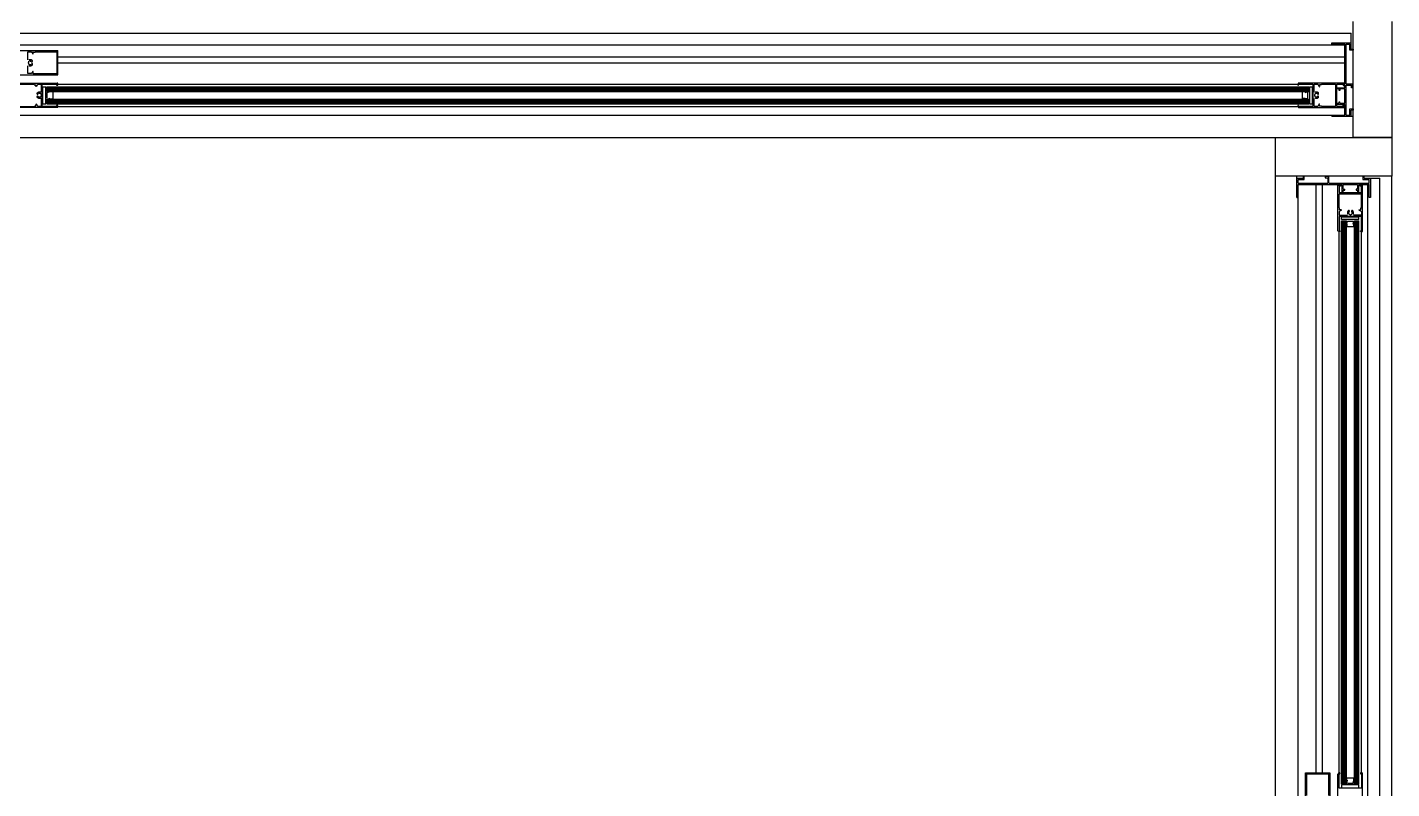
# Model space of a CAD drawing. Header units: millimetres. Extents: x 7649 to 34105, y 3983 to 25377.
# Drawn here: x 10171 to 11930, y 10335 to 11317 of the extents above; entities that cross this region are included whole.
import ezdxf

# ---------------------------------------------------------------- set-up
doc = ezdxf.new("R2010")
doc.units = ezdxf.units.MM

msp = doc.modelspace()

# ---------------------------------------------------------------- linework, layer by layer
at = {"layer": 'GEOMETRY', "color": 7}
for p, q in [((8483.95278, 11310.05556), (11878.02778, 11310.05556)), ((8492.41944, 11294.70972), (11870.09028, 11294.70972)), ((11853.15694, 11295.76806), (11853.15694, 11297.35556)), ((11853.15694, 11297.35556), (11878.02778, 11297.35556)), ((11870.09028, 11295.76806), (11853.15694, 11295.76806)), ((11870.09028, 11239.14722), (11870.09028, 11295.76806)), ((11871.67778, 11295.76806), (11876.44028, 11295.76806)), ((11871.67778, 11244.43889), (11871.67778, 11295.76806)), ((11876.44028, 11287.83056), (11876.44028, 11295.76806)), ((11878.02778, 11297.35556), (11878.02778, 11310.05556)), ((11878.02778, 11289.41806), (11878.02778, 11297.35556)), ((10151.35694, 11287.30139), (10210.62361, 11287.30139)), ((10171.99444, 11275.65972), (10171.99444, 11285.71389)), ((10171.99444, 11285.71389), (10176.75694, 11285.71389)), ((10176.75694, 11285.71389), (10178.34444, 11283.06806)), ((10178.34444, 11283.06806), (10178.87361, 11283.06806)), ((10178.87361, 11283.06806), (10178.87361, 11285.18472)), ((10178.87361, 11285.18472), (10181.51944, 11285.18472)), ((10181.51944, 11285.71389), (10209.56528, 11285.71389)), ((10181.51944, 11285.18472), (10181.51944, 11285.71389)), ((10209.56528, 11257.66806), (10209.56528, 11285.71389)), ((10210.62361, 11256.08056), (10210.62361, 11287.30139)), ((10210.62361, 11279.36389), (11870.09028, 11279.36389)), ((11880.67361, 11287.83056), (11876.44028, 11287.83056)), ((11878.02778, 11289.41806), (11880.67361, 11289.41806)), ((11880.67361, 11289.41806), (11880.67361, 11287.83056)), ((11880.67361, 11212.15972), (11880.67361, 11287.83056)), ((10171.99444, 11257.66806), (10171.99444, 11267.72222)), ((10172.52361, 11273.01389), (10173.05278, 11273.01389)), ((10172.52361, 11270.36806), (10173.05278, 11270.36806)), ((10172.5369, 11271.94008), (10172.52387, 11271.69097)), ((10172.52387, 11271.69097), (10172.5369, 11271.44186)), ((10172.57598, 11272.18703), (10172.5369, 11271.94008)), ((10172.5369, 11271.44186), (10172.57598, 11271.19492)), ((10172.64111, 11272.42965), (10172.57598, 11272.18703)), ((10172.57598, 11271.19492), (10172.64111, 11270.95229)), ((10172.7323, 11272.6658), (10172.64111, 11272.42965)), ((10172.64111, 11270.95229), (10172.7323, 11270.71614)), ((10172.84954, 11272.8933), (10172.7323, 11272.6658)), ((10172.7323, 11270.71614), (10172.84954, 11270.48864)), ((10172.99283, 11273.11001), (10172.84954, 11272.8933)), ((10172.84954, 11270.48864), (10172.99283, 11270.27194)), ((10173.05278, 11273.01389), (10173.05278, 11273.54306)), ((10173.43471, 11275.37791), (10173.30806, 11275.32486)), ((10173.30806, 11268.05708), (10173.72564, 11267.90084)), ((10173.56292, 11275.42646), (10173.43471, 11275.37791)), ((10173.70253, 11273.74629), (10173.48583, 11273.603)), ((10173.48583, 11269.77894), (10173.70253, 11269.63565)), ((10173.69258, 11275.47049), (10173.56292, 11275.42646)), ((10173.82356, 11275.50998), (10173.69258, 11275.47049)), ((10173.93003, 11273.86353), (10173.70253, 11273.74629)), ((10173.70253, 11269.63565), (10173.93003, 11269.51841)), ((10173.72564, 11267.90084), (10174.15112, 11267.79375)), ((10173.95575, 11275.5449), (10173.82356, 11275.50998)), ((10174.16618, 11273.95472), (10173.93003, 11273.86353)), ((10173.93003, 11269.51841), (10174.16618, 11269.42722)), ((10174.08902, 11275.57523), (10173.95575, 11275.5449)), ((10174.22326, 11275.60096), (10174.08902, 11275.57523)), ((10174.15112, 11267.79375), (10174.58072, 11267.73485)), ((10174.40881, 11274.01986), (10174.16618, 11273.95472)), ((10174.16618, 11269.42722), (10174.40881, 11269.36209)), ((10174.35835, 11275.62206), (10174.22326, 11275.60096)), ((10174.49418, 11275.6385), (10174.35835, 11275.62206)), ((10174.65575, 11274.05894), (10174.40881, 11274.01986)), ((10174.40881, 11269.36209), (10174.65575, 11269.32301)), ((10174.63062, 11275.65028), (10174.49418, 11275.6385)), ((10174.58072, 11267.73485), (10175.01066, 11267.72322)), ((10174.76755, 11275.65736), (10174.63062, 11275.65028)), ((10174.90486, 11274.07196), (10174.65575, 11274.05894)), ((10174.65575, 11269.32301), (10174.90486, 11269.30998)), ((10174.90486, 11275.65972), (10174.76755, 11275.65736)), ((10175.20537, 11275.64834), (10174.90486, 11275.65972)), ((10175.15397, 11274.05894), (10174.90486, 11274.07196)), ((10174.90486, 11269.30998), (10175.15397, 11269.32301)), ((10175.01066, 11267.72322), (10175.43718, 11267.75791)), ((10175.40092, 11274.01986), (10175.15397, 11274.05894)), ((10175.15397, 11269.32301), (10175.40092, 11269.36209)), ((10175.50203, 11275.61454), (10175.20537, 11275.64834)), ((10175.64354, 11273.95472), (10175.40092, 11274.01986)), ((10175.40092, 11269.36209), (10175.64354, 11269.42722)), ((10175.43718, 11267.75791), (10175.85648, 11267.83798)), ((10175.79373, 11275.55887), (10175.50203, 11275.61454)), ((10175.87969, 11273.86353), (10175.64354, 11273.95472)), ((10175.64354, 11269.42722), (10175.87969, 11269.51841)), ((10175.69861, 11273.01389), (10175.69861, 11273.54306)), ((10176.07933, 11275.48188), (10175.79373, 11275.55887)), ((10175.85648, 11267.83798), (10176.26481, 11267.96249)), ((10176.10719, 11273.74629), (10175.87969, 11273.86353)), ((10175.87969, 11269.51841), (10176.10719, 11269.63565)), ((10176.35772, 11275.3841), (10176.07933, 11275.48188)), ((10176.3239, 11273.603), (10176.10719, 11273.74629)), ((10176.10719, 11269.63565), (10176.3239, 11269.77894)), ((10176.26481, 11267.96249), (10176.65838, 11268.13051)), ((10176.62775, 11275.26608), (10176.35772, 11275.3841)), ((10176.45412, 11273.25263), (10176.53145, 11273.18311)), ((10176.49246, 11270.69531), (10176.45412, 11270.65848)), ((10176.53297, 11270.72927), (10176.49246, 11270.69531)), ((10176.53145, 11273.18311), (10176.61536, 11273.12548)), ((10176.57548, 11270.76031), (10176.53297, 11270.72927)), ((10176.61983, 11270.78836), (10176.57548, 11270.76031)), ((10176.61536, 11273.12548), (10176.70461, 11273.07978)), ((10176.66586, 11270.81334), (10176.61983, 11270.78836)), ((10176.88832, 11275.12835), (10176.62775, 11275.26608)), ((10176.65838, 11268.13051), (10177.03341, 11268.34108)), ((10176.71341, 11270.83521), (10176.66586, 11270.81334)), ((10176.70461, 11273.07978), (10176.79798, 11273.04604)), ((10176.76231, 11270.85389), (10176.71341, 11270.83521)), ((10178.34444, 11260.31389), (10176.75694, 11257.66806)), ((10176.81241, 11270.86932), (10176.76231, 11270.85389)), ((10176.79798, 11273.04604), (10176.89425, 11273.02433)), ((10176.86354, 11270.88143), (10176.81241, 11270.86932)), ((10176.91555, 11270.89016), (10176.86354, 11270.88143)), ((10177.13828, 11274.97147), (10176.88832, 11275.12835)), ((10176.89425, 11273.02433), (10176.9922, 11273.01466)), ((10176.96826, 11270.89545), (10176.91555, 11270.89016)), ((10177.02153, 11270.89722), (10176.96826, 11270.89545)), ((10176.9922, 11273.01466), (10177.0906, 11273.01711)), ((10177.09712, 11270.89363), (10177.02153, 11270.89722)), ((10177.03341, 11268.34108), (10177.38614, 11268.59328)), ((10177.0906, 11273.01711), (10177.18823, 11273.03169)), ((10177.17118, 11270.88301), (10177.09712, 11270.89363)), ((10177.37651, 11274.79597), (10177.13828, 11274.97147)), ((10177.2433, 11270.86563), (10177.17118, 11270.88301)), ((10177.18823, 11273.03169), (10177.28387, 11273.05846)), ((10177.31306, 11270.84176), (10177.2433, 11270.86563)), ((10177.28387, 11273.05846), (10177.37628, 11273.09746)), ((10177.38005, 11270.81163), (10177.31306, 11270.84176)), ((10177.37628, 11273.09746), (10177.46426, 11273.14874)), ((10177.60189, 11274.60239), (10177.37651, 11274.79597)), ((10177.44385, 11270.77552), (10177.38005, 11270.81163)), ((10177.38614, 11268.59328), (10177.71279, 11268.88616)), ((10177.50406, 11270.73369), (10177.44385, 11270.77552)), ((10177.46426, 11273.14874), (10177.54656, 11273.21233)), ((10177.56026, 11270.68638), (10177.50406, 11270.73369)), ((10177.54656, 11273.21233), (10177.62014, 11273.28628)), ((10177.61204, 11270.63387), (10177.56026, 11270.68638)), ((10177.81329, 11274.39128), (10177.60189, 11274.60239)), ((10177.65899, 11270.5764), (10177.61204, 11270.63387)), ((10177.62014, 11273.28628), (10177.68216, 11273.3673)), ((10177.70221, 11274.2161), (10177.64268, 11274.30166)), ((10177.64268, 11269.60945), (10177.68679, 11269.67065)), ((10177.70069, 11270.51423), (10177.65899, 11270.5764)), ((10177.68216, 11273.3673), (10177.7325, 11273.45419)), ((10177.68679, 11269.67065), (10177.7245, 11269.73505)), ((10177.73673, 11270.44764), (10177.70069, 11270.51423)), ((10177.7491, 11274.12559), (10177.70221, 11274.2161)), ((10177.71279, 11268.88616), (10178.00958, 11269.21877)), ((10177.7245, 11269.73505), (10177.75577, 11269.80218)), ((10177.7325, 11273.45419), (10177.77107, 11273.54574)), ((10177.76628, 11270.37815), (10177.73673, 11270.44764)), ((10177.78347, 11274.03132), (10177.7491, 11274.12559)), ((10177.75577, 11269.80218), (10177.78052, 11269.87154)), ((10177.78883, 11270.30696), (10177.76628, 11270.37815)), ((10177.77107, 11273.54574), (10177.79775, 11273.64074)), ((10177.78052, 11269.87154), (10177.7987, 11269.94264)), ((10177.8054, 11273.93449), (10177.78347, 11274.03132)), ((10177.80444, 11270.23455), (10177.78883, 11270.30696)), ((10177.79775, 11273.64074), (10177.81244, 11273.738)), ((10177.7987, 11269.94264), (10177.81024, 11270.01498)), ((10177.81317, 11270.16143), (10177.80444, 11270.23455)), ((10177.81502, 11273.83632), (10177.8054, 11273.93449)), ((10177.81024, 11270.01498), (10177.81508, 11270.08807)), ((10177.81244, 11273.738), (10177.81502, 11273.83632)), ((10177.81508, 11270.08807), (10177.81317, 11270.16143)), ((10178.00958, 11274.16318), (10177.81329, 11274.39128)), ((10178.87361, 11260.31389), (10178.34444, 11260.31389)), ((10178.87361, 11257.66806), (10178.87361, 11260.31389)), ((10210.62361, 11271.42639), (11870.09028, 11271.42639)), ((10150.82778, 11245.49722), (10209.56528, 11245.49722)), ((10151.35694, 11256.08056), (10210.62361, 11256.08056)), ((10151.88611, 11243.90972), (10179.93194, 11243.90972)), ((10176.75694, 11257.66806), (10171.99444, 11257.66806)), ((10178.87361, 11257.66806), (10181.51944, 11257.66806)), ((10179.93194, 11243.38056), (10179.93194, 11243.90972)), ((10179.93194, 11243.38056), (10182.04861, 11243.38056)), ((10181.51944, 11257.66806), (10209.56528, 11257.66806)), ((10182.04861, 11241.26389), (10182.04861, 11243.38056)), ((10183.10694, 11241.26389), (10184.69444, 11243.90972)), ((10184.69444, 11243.90972), (10188.92778, 11243.90972)), ((10188.92778, 11243.90972), (10188.92778, 11233.85556)), ((10190.51528, 11215.33472), (10190.51528, 11243.90972)), ((10190.51528, 11243.90972), (10209.03611, 11243.90972)), ((10209.03611, 11243.90972), (10209.03611, 11242.85139)), ((10209.03611, 11242.85139), (10210.62361, 11242.85139)), ((10209.93754, 11245.48997), (10209.82986, 11245.49722)), ((10210.04082, 11245.46886), (10209.93754, 11245.48997)), ((10210.13876, 11245.43482), (10210.04082, 11245.46886)), ((10210.23041, 11245.38882), (10210.13876, 11245.43482)), ((10210.31483, 11245.33179), (10210.23041, 11245.38882)), ((10210.39107, 11245.26468), (10210.31483, 11245.33179)), ((10210.45818, 11245.18844), (10210.39107, 11245.26468)), ((10210.51521, 11245.10402), (10210.45818, 11245.18844)), ((10210.56121, 11245.01237), (10210.51521, 11245.10402)), ((10210.59525, 11244.91443), (10210.56121, 11245.01237)), ((10210.61636, 11244.81115), (10210.59525, 11244.91443)), ((10210.62361, 11244.70347), (10210.61636, 11244.81115)), ((10210.62361, 11242.85139), (10210.62361, 11244.43889)), ((10210.62361, 11243.90972), (11809.23611, 11243.90972)), ((11809.23611, 11244.43889), (11809.23611, 11242.85139)), ((11809.23611, 11242.85139), (11810.29444, 11242.85139)), ((11809.77253, 11244.81115), (11809.76528, 11244.70347)), ((11809.79364, 11244.91443), (11809.77253, 11244.81115)), ((11809.82768, 11245.01237), (11809.79364, 11244.91443)), ((11809.87368, 11245.10402), (11809.82768, 11245.01237)), ((11809.93071, 11245.18844), (11809.87368, 11245.10402)), ((11809.99782, 11245.26468), (11809.93071, 11245.18844)), ((11810.07406, 11245.33179), (11809.99782, 11245.26468)), ((11810.15848, 11245.38882), (11810.07406, 11245.33179)), ((11810.25013, 11245.43482), (11810.15848, 11245.38882)), ((11810.34807, 11245.46886), (11810.25013, 11245.43482)), ((11869.03194, 11245.49722), (11810.29444, 11245.49722)), ((11810.29444, 11242.85139), (11810.29444, 11243.90972)), ((11810.29444, 11243.90972), (11828.81528, 11243.90972)), ((11810.45135, 11245.48997), (11810.34807, 11245.46886)), ((11810.55903, 11245.49722), (11810.45135, 11245.48997)), ((11828.81528, 11243.90972), (11828.81528, 11215.33472)), ((11830.40278, 11233.85556), (11830.40278, 11243.90972)), ((11830.40278, 11243.90972), (11835.16528, 11243.90972)), ((11835.16528, 11243.90972), (11836.75278, 11241.26389)), ((11839.92778, 11243.38056), (11837.28194, 11243.38056)), ((11837.28194, 11243.38056), (11837.28194, 11241.26389)), ((11839.92778, 11243.90972), (11857.91944, 11243.90972)), ((11839.92778, 11243.90972), (11839.92778, 11243.38056)), ((11857.91944, 11243.90972), (11857.91944, 11215.33472)), ((11859.50694, 11215.33472), (11859.50694, 11243.90972)), ((11859.50694, 11243.90972), (11867.97361, 11243.90972)), ((11867.97361, 11243.90972), (11867.97361, 11242.32222)), ((11867.97361, 11242.32222), (11869.03194, 11242.32222)), ((11869.03194, 11242.32222), (11869.03194, 11245.49722)), ((11871.67778, 11244.43889), (11880.14444, 11244.43889)), ((11871.67778, 11242.85139), (11878.55694, 11242.85139)), ((11871.67778, 11204.22222), (11871.67778, 11242.85139)), ((11878.55694, 11239.14722), (11878.55694, 11242.85139)), ((11880.14444, 11239.14722), (11880.14444, 11244.43889)), ((10183.64115, 11232.09197), (10183.63631, 11232.01888)), ((10183.63631, 11232.01888), (10183.63822, 11231.94552)), ((10183.63895, 11227.83977), (10183.63637, 11227.74146)), ((10183.63637, 11227.74146), (10183.64599, 11227.64328)), ((10183.63822, 11231.94552), (10183.64695, 11231.87239)), ((10183.65364, 11227.93704), (10183.63895, 11227.83977)), ((10183.65269, 11232.16431), (10183.64115, 11232.09197)), ((10183.64599, 11227.64328), (10183.66792, 11227.54646)), ((10183.64695, 11231.87239), (10183.66256, 11231.79999)), ((10183.67087, 11232.2354), (10183.65269, 11232.16431)), ((10183.68032, 11228.03204), (10183.65364, 11227.93704)), ((10183.66256, 11231.79999), (10183.68511, 11231.7288)), ((10183.66792, 11227.54646), (10183.70229, 11227.45219)), ((10183.69562, 11232.30476), (10183.67087, 11232.2354)), ((10183.71889, 11228.12359), (10183.68032, 11228.03204)), ((10183.68511, 11231.7288), (10183.71466, 11231.65931)), ((10183.72688, 11232.37189), (10183.69562, 11232.30476)), ((10183.70229, 11227.45219), (10183.74918, 11227.36168)), ((10183.71466, 11231.65931), (10183.7507, 11231.59271)), ((10183.76923, 11228.21047), (10183.71889, 11228.12359)), ((10183.7646, 11232.4363), (10183.72688, 11232.37189)), ((10183.74918, 11227.36168), (10183.80871, 11227.27611)), ((10183.7507, 11231.59271), (10183.7924, 11231.53055)), ((10183.80871, 11232.4975), (10183.7646, 11232.4363)), ((10183.83125, 11228.2915), (10183.76923, 11228.21047)), ((10183.7924, 11231.53055), (10183.83935, 11231.47308)), ((10183.90483, 11228.36545), (10183.83125, 11228.2915)), ((10183.83935, 11231.47308), (10183.89113, 11231.42056)), ((10183.89113, 11231.42056), (10183.94733, 11231.37326)), ((10183.98713, 11228.42904), (10183.90483, 11228.36545)), ((10183.94733, 11231.37326), (10184.00754, 11231.33142)), ((10184.26776, 11232.69163), (10183.97097, 11232.35901)), ((10183.97097, 11227.41461), (10184.16726, 11227.1865)), ((10184.07511, 11228.48032), (10183.98713, 11228.42904)), ((10184.00754, 11231.33142), (10184.07134, 11231.29531)), ((10184.07134, 11231.29531), (10184.13833, 11231.26519)), ((10184.16752, 11228.51932), (10184.07511, 11228.48032)), ((10184.13833, 11231.26519), (10184.20809, 11231.24131)), ((10184.16726, 11227.1865), (10184.37866, 11226.97539)), ((10184.26316, 11228.54609), (10184.16752, 11228.51932)), ((10184.20809, 11231.24131), (10184.28021, 11231.22393)), ((10184.36079, 11228.56067), (10184.26316, 11228.54609)), ((10184.59441, 11232.9845), (10184.26776, 11232.69163)), ((10184.28021, 11231.22393), (10184.35427, 11231.21332)), ((10184.35427, 11231.21332), (10184.42986, 11231.20972)), ((10184.45919, 11228.56311), (10184.36079, 11228.56067)), ((10184.37866, 11226.97539), (10184.60404, 11226.78181)), ((10184.42986, 11231.20972), (10184.48313, 11231.2115)), ((10184.55714, 11228.55345), (10184.45919, 11228.56311)), ((10184.48313, 11231.2115), (10184.53584, 11231.21678)), ((10184.53584, 11231.21678), (10184.58785, 11231.22552)), ((10184.65341, 11228.53173), (10184.55714, 11228.55345)), ((10184.58785, 11231.22552), (10184.63898, 11231.23763)), ((10184.94714, 11233.2367), (10184.59441, 11232.9845)), ((10184.60404, 11226.78181), (10184.84228, 11226.60631)), ((10184.63898, 11231.23763), (10184.68908, 11231.25306)), ((10184.74679, 11228.498), (10184.65341, 11228.53173)), ((10184.68908, 11231.25306), (10184.73798, 11231.27173)), ((10185.22361, 11231.20972), (10184.69444, 11231.20972)), ((10185.22361, 11228.03472), (10184.69444, 11228.03472)), ((10184.73798, 11231.27173), (10184.78553, 11231.2936)), ((10184.83604, 11228.4523), (10184.74679, 11228.498)), ((10184.78553, 11231.2936), (10184.83156, 11231.31859)), ((10184.83156, 11231.31859), (10184.87591, 11231.34663)), ((10184.91994, 11228.39466), (10184.83604, 11228.4523)), ((10184.84228, 11226.60631), (10185.09224, 11226.44943)), ((10184.87591, 11231.34663), (10184.91842, 11231.37767)), ((10184.91842, 11231.37767), (10184.95893, 11231.41164)), ((10184.99727, 11228.32514), (10184.91994, 11228.39466)), ((10185.32218, 11233.44727), (10184.94714, 11233.2367)), ((10184.95893, 11231.41164), (10184.99727, 11231.44847)), ((10185.09224, 11226.44943), (10185.3528, 11226.3117)), ((10185.71575, 11233.61529), (10185.32218, 11233.44727)), ((10185.3528, 11226.3117), (10185.62284, 11226.19368)), ((10185.62284, 11226.19368), (10185.90122, 11226.0959)), ((10185.87336, 11231.94213), (10185.65666, 11231.79883)), ((10185.65666, 11227.97478), (10185.87336, 11227.83148)), ((10186.12407, 11233.7398), (10185.71575, 11233.61529)), ((10186.10087, 11232.05937), (10185.87336, 11231.94213)), ((10185.87336, 11227.83148), (10186.10087, 11227.71424)), ((10185.90122, 11226.0959), (10186.18683, 11226.01891)), ((10186.33701, 11232.15056), (10186.10087, 11232.05937)), ((10186.10087, 11227.71424), (10186.33701, 11227.62306)), ((10186.54338, 11233.81987), (10186.12407, 11233.7398)), ((10186.18683, 11226.01891), (10186.47853, 11225.96324)), ((10186.57964, 11232.21569), (10186.33701, 11232.15056)), ((10186.33701, 11227.62306), (10186.57964, 11227.55792)), ((10186.47853, 11225.96324), (10186.77519, 11225.92944)), ((10186.96989, 11233.85456), (10186.54338, 11233.81987)), ((10186.82659, 11232.25477), (10186.57964, 11232.21569)), ((10186.57964, 11227.55792), (10186.82659, 11227.51884)), ((10186.77519, 11225.92944), (10187.07569, 11225.91806)), ((10187.07569, 11232.2678), (10186.82659, 11232.25477)), ((10186.82659, 11227.51884), (10187.07569, 11227.50581)), ((10187.39984, 11233.84293), (10186.96989, 11233.85456)), ((10187.3248, 11232.25477), (10187.07569, 11232.2678)), ((10187.07569, 11227.50581), (10187.3248, 11227.51884)), ((10187.07569, 11225.91806), (10187.213, 11225.92042)), ((10187.213, 11225.92042), (10187.34994, 11225.9275)), ((10187.57175, 11232.21569), (10187.3248, 11232.25477)), ((10187.3248, 11227.51884), (10187.57175, 11227.55792)), ((10187.34994, 11225.9275), (10187.48638, 11225.93927)), ((10187.82943, 11233.78403), (10187.39984, 11233.84293)), ((10187.48638, 11225.93927), (10187.6222, 11225.95572)), ((10187.81438, 11232.15056), (10187.57175, 11232.21569)), ((10187.57175, 11227.55792), (10187.81438, 11227.62306)), ((10187.6222, 11225.95572), (10187.75729, 11225.97682)), ((10187.75729, 11225.97682), (10187.89154, 11226.00255)), ((10188.05052, 11232.05937), (10187.81438, 11232.15056)), ((10187.81438, 11227.62306), (10188.05052, 11227.71424)), ((10188.25491, 11233.67693), (10187.82943, 11233.78403)), ((10187.89154, 11226.00255), (10188.02481, 11226.03288)), ((10188.02481, 11226.03288), (10188.157, 11226.0678)), ((10188.27803, 11231.94213), (10188.05052, 11232.05937)), ((10188.05052, 11227.71424), (10188.27803, 11227.83148)), ((10188.157, 11226.0678), (10188.28798, 11226.10729)), ((10188.6725, 11233.52069), (10188.25491, 11233.67693)), ((10188.49473, 11231.79883), (10188.27803, 11231.94213)), ((10188.27803, 11227.83148), (10188.49473, 11227.97478)), ((10188.28798, 11226.10729), (10188.41763, 11226.15132)), ((10188.41763, 11226.15132), (10188.54585, 11226.19987)), ((10188.54585, 11226.19987), (10188.6725, 11226.25292)), ((10188.92778, 11225.38889), (10188.92778, 11215.33472)), ((10189.13102, 11231.08914), (10188.98772, 11231.30584)), ((10188.98772, 11228.46777), (10189.13102, 11228.68447)), ((10189.24826, 11230.86163), (10189.13102, 11231.08914)), ((10189.13102, 11228.68447), (10189.24826, 11228.91198)), ((10189.33944, 11230.62549), (10189.24826, 11230.86163)), ((10189.24826, 11228.91198), (10189.33944, 11229.14812)), ((10189.40458, 11230.38286), (10189.33944, 11230.62549)), ((10189.33944, 11229.14812), (10189.40458, 11229.39075)), ((10189.44366, 11230.13591), (10189.40458, 11230.38286)), ((10189.40458, 11229.39075), (10189.44366, 11229.6377)), ((10189.45669, 11229.88681), (10189.44366, 11230.13591)), ((10189.44366, 11229.6377), (10189.45669, 11229.88681)), ((10191.04444, 11218.50972), (10191.04444, 11240.73472)), ((10191.04444, 11240.73472), (10195.27778, 11240.73472)), ((10195.27778, 11218.50972), (10195.27778, 11240.73472)), ((10196.33611, 11240.73472), (11823.52361, 11240.73472)), ((10196.33611, 11234.38472), (10196.33611, 11240.73472)), ((10196.33611, 11239.67639), (11823.52361, 11239.67639)), ((10196.33611, 11238.61806), (11823.52361, 11238.61806)), ((10196.33611, 11237.55972), (11823.52361, 11237.55972)), ((10196.33611, 11236.50139), (11823.52361, 11236.50139)), ((10196.33611, 11235.44306), (11823.52361, 11235.44306)), ((10196.33611, 11234.38472), (11823.52361, 11234.38472)), ((10196.33611, 11224.85972), (11823.52361, 11224.85972)), ((10196.33611, 11218.50972), (10196.33611, 11224.85972)), ((10196.33611, 11223.80139), (11823.52361, 11223.80139)), ((10196.86528, 11233.32639), (10200.56944, 11234.38472)), ((10196.86528, 11225.91806), (10196.86528, 11233.32639)), ((10196.86528, 11224.85972), (10200.56944, 11225.91806)), ((10200.56944, 11234.38472), (10204.27361, 11234.38472)), ((10204.27361, 11224.85972), (10200.56944, 11224.85972)), ((10204.27361, 11234.38472), (10204.27361, 11224.85972)), ((11815.58611, 11225.38889), (11815.58611, 11234.38472)), ((11815.58611, 11234.38472), (11818.76111, 11234.38472)), ((11818.76111, 11225.38889), (11815.58611, 11225.38889)), ((11818.76111, 11233.32639), (11822.46528, 11234.38472)), ((11818.76111, 11225.38889), (11822.46528, 11225.91806)), ((11822.46528, 11225.91806), (11822.46528, 11233.32639)), ((11823.52361, 11234.38472), (11823.52361, 11240.73472)), ((11823.52361, 11218.50972), (11823.52361, 11224.85972)), ((11824.58194, 11240.73472), (11824.58194, 11218.50972)), ((11824.58194, 11240.73472), (11828.28611, 11240.73472)), ((11828.28611, 11218.50972), (11828.28611, 11240.73472)), ((11830.40278, 11215.33472), (11830.40278, 11225.38889)), ((11830.93194, 11231.20972), (11831.46111, 11231.20972)), ((11830.93194, 11228.03472), (11831.46111, 11228.03472)), ((11830.94523, 11230.13591), (11830.9322, 11229.88681)), ((11830.9322, 11229.88681), (11830.94523, 11229.6377)), ((11830.98431, 11230.38286), (11830.94523, 11230.13591)), ((11830.94523, 11229.6377), (11830.98431, 11229.39075)), ((11831.04944, 11230.62549), (11830.98431, 11230.38286)), ((11830.98431, 11229.39075), (11831.04944, 11229.14812)), ((11831.14063, 11230.86163), (11831.04944, 11230.62549)), ((11831.04944, 11229.14812), (11831.14063, 11228.91198)), ((11831.25787, 11231.08914), (11831.14063, 11230.86163)), ((11831.14063, 11228.91198), (11831.25787, 11228.68447)), ((11831.40117, 11231.30584), (11831.25787, 11231.08914)), ((11831.25787, 11228.68447), (11831.40117, 11228.46777)), ((11831.84304, 11233.57374), (11831.71639, 11233.52069)), ((11831.71639, 11226.25292), (11832.13398, 11226.09668)), ((11831.97126, 11233.6223), (11831.84304, 11233.57374)), ((11832.11086, 11231.94213), (11831.89416, 11231.79883)), ((11831.89416, 11227.97478), (11832.11086, 11227.83148)), ((11832.10091, 11233.66632), (11831.97126, 11233.6223)), ((11832.23189, 11233.70581), (11832.10091, 11233.66632)), ((11832.33837, 11232.05937), (11832.11086, 11231.94213)), ((11832.11086, 11227.83148), (11832.33837, 11227.71424)), ((11832.13398, 11226.09668), (11832.55945, 11225.98958)), ((11832.36408, 11233.74073), (11832.23189, 11233.70581)), ((11832.57451, 11232.15056), (11832.33837, 11232.05937)), ((11832.33837, 11227.71424), (11832.57451, 11227.62306)), ((11832.49735, 11233.77107), (11832.36408, 11233.74073)), ((11832.63159, 11233.79679), (11832.49735, 11233.77107)), ((11832.55945, 11225.98958), (11832.98905, 11225.93068)), ((11832.81714, 11232.21569), (11832.57451, 11232.15056)), ((11832.57451, 11227.62306), (11832.81714, 11227.55792)), ((11832.76669, 11233.81789), (11832.63159, 11233.79679)), ((11832.90251, 11233.83434), (11832.76669, 11233.81789)), ((11833.06409, 11232.25477), (11832.81714, 11232.21569)), ((11832.81714, 11227.55792), (11833.06409, 11227.51884)), ((11833.03895, 11233.84611), (11832.90251, 11233.83434)), ((11832.98905, 11225.93068), (11833.419, 11225.91905)), ((11833.17588, 11233.85319), (11833.03895, 11233.84611)), ((11833.31319, 11232.2678), (11833.06409, 11232.25477)), ((11833.06409, 11227.51884), (11833.31319, 11227.50581)), ((11833.31319, 11233.85556), (11833.17588, 11233.85319)), ((11833.6137, 11233.84417), (11833.31319, 11233.85556)), ((11833.5623, 11232.25477), (11833.31319, 11232.2678)), ((11833.31319, 11227.50581), (11833.5623, 11227.51884)), ((11833.419, 11225.91905), (11833.84551, 11225.95374)), ((11833.80925, 11232.21569), (11833.5623, 11232.25477)), ((11833.5623, 11227.51884), (11833.80925, 11227.55792)), ((11833.91036, 11233.81037), (11833.6137, 11233.84417)), ((11834.05188, 11232.15056), (11833.80925, 11232.21569)), ((11833.80925, 11227.55792), (11834.05188, 11227.62306)), ((11833.84551, 11225.95374), (11834.26482, 11226.03381)), ((11834.20206, 11233.75471), (11833.91036, 11233.81037)), ((11834.28802, 11232.05937), (11834.05188, 11232.15056)), ((11834.05188, 11227.62306), (11834.28802, 11227.71424)), ((11834.48767, 11233.67771), (11834.20206, 11233.75471)), ((11834.26482, 11226.03381), (11834.67314, 11226.15832)), ((11834.51553, 11231.94213), (11834.28802, 11232.05937)), ((11834.28802, 11227.71424), (11834.51553, 11227.83148)), ((11834.76605, 11233.57993), (11834.48767, 11233.67771)), ((11834.73223, 11231.79883), (11834.51553, 11231.94213)), ((11834.51553, 11227.83148), (11834.73223, 11227.97478)), ((11834.67314, 11226.15832), (11835.06671, 11226.32634)), ((11835.03609, 11233.46191), (11834.76605, 11233.57993)), ((11834.86245, 11231.44847), (11834.93978, 11231.37895)), ((11834.90079, 11228.36197), (11834.86245, 11228.32514)), ((11834.9413, 11228.39594), (11834.90079, 11228.36197)), ((11834.93978, 11231.37895), (11835.02369, 11231.32131)), ((11834.98381, 11228.42698), (11834.9413, 11228.39594)), ((11835.02816, 11228.45502), (11834.98381, 11228.42698)), ((11835.02369, 11231.32131), (11835.11294, 11231.27561)), ((11835.07419, 11228.48001), (11835.02816, 11228.45502)), ((11835.29665, 11233.32419), (11835.03609, 11233.46191)), ((11835.06671, 11226.32634), (11835.44175, 11226.53692)), ((11835.12174, 11228.50188), (11835.07419, 11228.48001)), ((11835.11294, 11231.27561), (11835.20631, 11231.24188)), ((11835.17064, 11228.52056), (11835.12174, 11228.50188)), ((11835.22074, 11228.53598), (11835.17064, 11228.52056)), ((11835.20631, 11231.24188), (11835.30259, 11231.22016)), ((11835.27188, 11228.5481), (11835.22074, 11228.53598)), ((11835.32388, 11228.55683), (11835.27188, 11228.5481)), ((11835.54661, 11233.1673), (11835.29665, 11233.32419)), ((11835.30259, 11231.22016), (11835.40054, 11231.2105)), ((11835.3766, 11228.56211), (11835.32388, 11228.55683)), ((11835.42986, 11228.56389), (11835.3766, 11228.56211)), ((11835.40054, 11231.2105), (11835.49894, 11231.21294)), ((11835.50546, 11228.56029), (11835.42986, 11228.56389)), ((11835.44175, 11226.53692), (11835.79448, 11226.78911)), ((11835.49894, 11231.21294), (11835.59657, 11231.22752)), ((11835.57952, 11228.54968), (11835.50546, 11228.56029)), ((11835.78485, 11232.9918), (11835.54661, 11233.1673)), ((11835.65163, 11228.5323), (11835.57952, 11228.54968)), ((11835.59657, 11231.22752), (11835.6922, 11231.25429)), ((11835.72139, 11228.50842), (11835.65163, 11228.5323)), ((11835.6922, 11231.25429), (11835.78462, 11231.2933)), ((11835.78838, 11228.4783), (11835.72139, 11228.50842)), ((11835.78462, 11231.2933), (11835.87259, 11231.34457)), ((11836.01023, 11232.79822), (11835.78485, 11232.9918)), ((11835.85219, 11228.44219), (11835.78838, 11228.4783)), ((11835.79448, 11226.78911), (11836.12112, 11227.08199)), ((11835.9124, 11228.40035), (11835.85219, 11228.44219)), ((11835.87259, 11231.34457), (11835.95489, 11231.40816)), ((11835.9686, 11228.35305), (11835.9124, 11228.40035)), ((11835.95489, 11231.40816), (11836.02847, 11231.48212)), ((11836.02038, 11228.30053), (11835.9686, 11228.35305)), ((11836.22163, 11232.58711), (11836.01023, 11232.79822)), ((11836.06732, 11228.24306), (11836.02038, 11228.30053)), ((11836.02847, 11231.48212), (11836.09049, 11231.56314)), ((11836.11055, 11232.41194), (11836.05101, 11232.4975)), ((11836.05101, 11227.27611), (11836.09512, 11227.33731)), ((11836.10902, 11228.1809), (11836.06732, 11228.24306)), ((11836.09049, 11231.56314), (11836.14083, 11231.65002)), ((11836.09512, 11227.33731), (11836.13284, 11227.40172)), ((11836.14506, 11228.1143), (11836.10902, 11228.1809)), ((11836.15744, 11232.32142), (11836.11055, 11232.41194)), ((11836.12112, 11227.08199), (11836.41792, 11227.41461)), ((11836.13284, 11227.40172), (11836.1641, 11227.46885)), ((11836.14083, 11231.65002), (11836.1794, 11231.74157)), ((11836.17461, 11228.04482), (11836.14506, 11228.1143)), ((11836.1918, 11232.22715), (11836.15744, 11232.32142)), ((11836.1641, 11227.46885), (11836.18885, 11227.53821)), ((11836.19716, 11227.97362), (11836.17461, 11228.04482)), ((11836.1794, 11231.74157), (11836.20608, 11231.83657)), ((11836.18885, 11227.53821), (11836.20703, 11227.6093)), ((11836.21374, 11232.13033), (11836.1918, 11232.22715)), ((11836.21277, 11227.90122), (11836.19716, 11227.97362)), ((11836.20608, 11231.83657), (11836.22077, 11231.93384)), ((11836.20703, 11227.6093), (11836.21857, 11227.68164)), ((11836.2215, 11227.82809), (11836.21277, 11227.90122)), ((11836.22336, 11232.03216), (11836.21374, 11232.13033)), ((11836.21857, 11227.68164), (11836.22342, 11227.75474)), ((11836.22077, 11231.93384), (11836.22336, 11232.03216)), ((11836.22342, 11227.75474), (11836.2215, 11227.82809)), ((11836.41792, 11232.35901), (11836.22163, 11232.58711)), ((11836.75278, 11240.73472), (11837.28194, 11240.73472)), ((11860.03611, 11238.08889), (11860.03611, 11239.14722)), ((11860.03611, 11239.14722), (11870.09028, 11239.14722)), ((11862.68194, 11238.08889), (11860.03611, 11238.08889)), ((11862.68194, 11235.97222), (11862.68194, 11238.08889)), ((11863.74028, 11235.97222), (11862.68194, 11235.97222)), ((11870.09028, 11238.08889), (11863.74028, 11238.08889)), ((11863.74028, 11238.08889), (11863.74028, 11235.97222)), ((11870.09028, 11219.56806), (11870.09028, 11238.08889)), ((11880.14444, 11239.14722), (11878.55694, 11239.14722)), ((10209.56528, 11213.74722), (10150.82778, 11213.74722)), ((10151.88611, 11215.33472), (10179.93194, 11215.33472)), ((10179.93194, 11215.33472), (10179.93194, 11215.86389)), ((10179.93194, 11215.86389), (10182.04861, 11215.86389)), ((10182.04861, 11215.86389), (10182.04861, 11217.98056)), ((10184.69444, 11215.33472), (10183.10694, 11218.50972)), ((10188.92778, 11215.33472), (10184.69444, 11215.33472)), ((10209.03611, 11215.33472), (10190.51528, 11215.33472)), ((10191.04444, 11218.50972), (10195.27778, 11218.50972)), ((10196.33611, 11222.74306), (11823.52361, 11222.74306)), ((10196.33611, 11221.68472), (11823.52361, 11221.68472)), ((10196.33611, 11220.62639), (11823.52361, 11220.62639)), ((10196.33611, 11219.56806), (11823.52361, 11219.56806)), ((10196.33611, 11218.50972), (11823.52361, 11218.50972)), ((10210.62361, 11216.39306), (10209.03611, 11216.39306)), ((10209.03611, 11216.39306), (10209.03611, 11215.33472)), ((10209.82986, 11214.27639), (10209.93754, 11214.28364)), ((10209.93754, 11214.28364), (10210.04082, 11214.30475)), ((10210.04082, 11214.30475), (10210.13876, 11214.33879)), ((10210.13876, 11214.33879), (10210.23041, 11214.3848)), ((10210.23041, 11214.3848), (10210.31483, 11214.44183)), ((10210.31483, 11214.44183), (10210.39107, 11214.50893)), ((10210.39107, 11214.50893), (10210.45818, 11214.58517)), ((10210.45818, 11214.58517), (10210.51521, 11214.66959)), ((10210.51521, 11214.66959), (10210.56121, 11214.76124)), ((10210.56121, 11214.76124), (10210.59525, 11214.85919)), ((10210.59525, 11214.85919), (10210.61636, 11214.96247)), ((10210.61636, 11214.96247), (10210.62361, 11215.07014)), ((10210.62361, 11214.80556), (10210.62361, 11216.39306)), ((10210.62361, 11215.33472), (11809.23611, 11215.33472)), ((11810.29444, 11216.39306), (11809.23611, 11216.39306)), ((11809.23611, 11216.39306), (11809.23611, 11214.80556)), ((11809.76528, 11215.07014), (11809.77253, 11214.96247)), ((11809.77253, 11214.96247), (11809.79364, 11214.85919)), ((11809.79364, 11214.85919), (11809.82768, 11214.76124)), ((11809.82768, 11214.76124), (11809.87368, 11214.66959)), ((11809.87368, 11214.66959), (11809.93071, 11214.58517)), ((11809.93071, 11214.58517), (11809.99782, 11214.50893)), ((11809.99782, 11214.50893), (11810.07406, 11214.44183)), ((11810.07406, 11214.44183), (11810.15848, 11214.3848)), ((11810.15848, 11214.3848), (11810.25013, 11214.33879)), ((11810.25013, 11214.33879), (11810.34807, 11214.30475)), ((11810.29444, 11215.33472), (11810.29444, 11216.39306)), ((11828.81528, 11215.33472), (11810.29444, 11215.33472)), ((11810.29444, 11213.74722), (11869.03194, 11213.74722)), ((11810.34807, 11214.30475), (11810.45135, 11214.28364)), ((11810.45135, 11214.28364), (11810.55903, 11214.27639)), ((11824.58194, 11218.50972), (11828.28611, 11218.50972)), ((11835.16528, 11215.33472), (11830.40278, 11215.33472)), ((11836.75278, 11218.50972), (11835.16528, 11215.33472)), ((11836.75278, 11218.50972), (11837.28194, 11218.50972)), ((11837.28194, 11215.86389), (11837.28194, 11217.98056)), ((11839.92778, 11215.86389), (11837.28194, 11215.86389)), ((11839.92778, 11215.33472), (11839.92778, 11215.86389)), ((11857.91944, 11215.33472), (11839.92778, 11215.33472)), ((11859.50694, 11215.33472), (11867.97361, 11215.33472)), ((11860.03611, 11219.56806), (11862.68194, 11219.56806)), ((11860.03611, 11217.98056), (11860.03611, 11219.56806)), ((11860.03611, 11217.98056), (11870.09028, 11217.98056)), ((11862.68194, 11219.56806), (11862.68194, 11221.15556)), ((11862.68194, 11221.15556), (11863.74028, 11221.15556)), ((11863.74028, 11219.56806), (11863.74028, 11221.15556)), ((11863.74028, 11219.56806), (11870.09028, 11219.56806)), ((11867.97361, 11215.33472), (11867.97361, 11216.92222)), ((11867.97361, 11216.92222), (11869.03194, 11216.92222)), ((11869.03194, 11213.74722), (11869.03194, 11216.92222)), ((11870.09028, 11204.22222), (11870.09028, 11217.98056)), ((11876.44028, 11204.22222), (11876.44028, 11212.15972)), ((11876.44028, 11212.15972), (11880.67361, 11212.15972)), ((11880.67361, 11210.57222), (11878.02778, 11210.57222)), ((11878.02778, 11202.63472), (11878.02778, 11210.57222)), ((11880.67361, 11212.15972), (11880.67361, 11210.57222)), ((8492.41944, 11204.22222), (11870.09028, 11204.22222)), ((11853.15694, 11204.22222), (11870.09028, 11204.22222)), ((11853.15694, 11202.63472), (11853.15694, 11204.22222)), ((11853.15694, 11202.63472), (11878.02778, 11202.63472)), ((11871.67778, 11204.22222), (11876.44028, 11204.22222)), ((11878.02778, 11202.63472), (11880.67361, 11202.63472)), ((8481.83611, 11175.11806), (11880.67361, 11175.11806)), ((11780.66111, 9525.17639), (11780.66111, 11125.37639)), ((11808.17778, 11122.73056), (11808.17778, 11125.37639)), ((11808.17778, 11122.73056), (11816.11528, 11122.73056)), ((11808.17778, 11097.85972), (11808.17778, 11122.73056)), ((11809.76528, 11121.14306), (11817.70278, 11121.14306)), ((11809.76528, 11116.38056), (11809.76528, 11121.14306)), ((11817.70278, 11125.37639), (11816.11528, 11125.37639)), ((11816.11528, 11125.37639), (11816.11528, 11122.73056)), ((11817.70278, 11121.14306), (11817.70278, 11125.37639)), ((11849.45278, 11124.84722), (11844.69028, 11124.84722)), ((11844.69028, 11124.84722), (11844.69028, 11123.25972)), ((11844.69028, 11123.25972), (11847.86528, 11123.25972)), ((11847.86528, 11123.25972), (11847.86528, 11116.38056)), ((11849.45278, 11116.38056), (11849.45278, 11124.84722)), ((11894.96111, 11125.37639), (11893.37361, 11125.37639)), ((11893.37361, 11125.37639), (11893.37361, 11121.14306)), ((11893.37361, 11121.14306), (11901.31111, 11121.14306)), ((11894.96111, 11122.73056), (11894.96111, 11125.37639)), ((11894.96111, 11122.73056), (11902.89861, 11122.73056)), ((11901.31111, 11116.38056), (11901.31111, 11121.14306)), ((11902.89861, 11122.73056), (11902.89861, 11097.85972)), ((11902.89861, 11122.73056), (11915.06944, 11122.73056)), ((11915.06944, 9527.82222), (11915.06944, 11122.73056)), ((11930.41528, 9525.17639), (11930.41528, 11125.37639)), ((11809.76528, 11116.38056), (11847.86528, 11116.38056)), ((11809.76528, 11097.85972), (11809.76528, 11114.79306)), ((11809.76528, 11114.79306), (11866.38611, 11114.79306)), ((11809.76528, 9535.75972), (11809.76528, 11114.79306)), ((11833.04861, 10355.43889), (11833.04861, 11114.79306)), ((11840.98611, 10355.43889), (11840.98611, 11114.79306)), ((11849.45278, 11116.38056), (11901.31111, 11116.38056)), ((11861.09444, 11113.73472), (11864.26944, 11113.73472)), ((11861.09444, 11054.46806), (11861.09444, 11113.73472)), ((11864.26944, 11112.67639), (11862.68194, 11112.67639)), ((11862.68194, 11112.67639), (11862.68194, 11104.20972)), ((11862.68194, 11104.20972), (11891.25694, 11104.20972)), ((11862.68194, 11084.63056), (11862.68194, 11102.62222)), ((11862.68194, 11102.62222), (11891.25694, 11102.62222)), ((11864.26944, 11113.73472), (11864.26944, 11112.67639)), ((11866.38611, 11104.73889), (11866.38611, 11114.79306)), ((11866.38611, 11104.73889), (11867.97361, 11104.73889)), ((11867.97361, 11114.79306), (11886.49444, 11114.79306)), ((11867.97361, 11108.44306), (11867.97361, 11114.79306)), ((11867.97361, 11108.44306), (11870.09028, 11108.44306)), ((11867.97361, 11107.38472), (11870.09028, 11107.38472)), ((11867.97361, 11104.73889), (11867.97361, 11107.38472)), ((11870.09028, 11107.38472), (11870.09028, 11108.44306)), ((11886.49444, 11108.44306), (11884.37778, 11108.44306)), ((11884.37778, 11108.44306), (11884.37778, 11107.38472)), ((11884.37778, 11107.38472), (11886.49444, 11107.38472)), ((11886.49444, 11114.79306), (11886.49444, 11108.44306)), ((11886.49444, 11107.38472), (11886.49444, 11104.73889)), ((11886.49444, 11104.73889), (11888.08194, 11104.73889)), ((11888.08194, 11114.79306), (11901.31111, 11114.79306)), ((11888.08194, 11104.73889), (11888.08194, 11114.79306)), ((11889.66944, 11112.67639), (11889.66944, 11113.73472)), ((11889.66944, 11113.73472), (11892.84444, 11113.73472)), ((11891.25694, 11112.67639), (11889.66944, 11112.67639)), ((11891.25694, 11104.20972), (11891.25694, 11112.67639)), ((11891.25694, 11084.63056), (11891.25694, 11102.62222)), ((11892.84444, 11054.46806), (11892.84444, 11113.73472)), ((11899.72361, 9535.75972), (11899.72361, 11114.79306)), ((11901.31111, 11097.85972), (11901.31111, 11114.79306)), ((11808.17778, 11097.85972), (11809.76528, 11097.85972)), ((11863.21111, 11084.63056), (11862.68194, 11084.63056)), ((11863.21111, 11081.98472), (11863.21111, 11084.63056)), ((11890.72778, 11081.98472), (11890.72778, 11084.63056)), ((11890.72778, 11084.63056), (11891.25694, 11084.63056)), ((11902.89861, 11097.85972), (11901.31111, 11097.85972)), ((11865.85694, 11081.45556), (11862.68194, 11079.86806)), ((11862.68194, 11079.86806), (11862.68194, 11075.10556)), ((11862.68194, 11075.10556), (11873.26528, 11075.10556)), ((11891.25694, 11073.51806), (11862.68194, 11073.51806)), ((11862.68194, 11073.51806), (11862.68194, 11054.99722)), ((11865.32778, 11081.98472), (11863.21111, 11081.98472)), ((11865.85694, 11081.45556), (11865.85694, 11081.98472)), ((11865.85694, 11069.28472), (11865.85694, 11072.98889)), ((11865.85694, 11072.98889), (11888.08194, 11072.98889)), ((11888.08194, 11069.28472), (11865.85694, 11069.28472)), ((11865.85694, 11067.69722), (11872.20694, 11067.69722)), ((11865.85694, 10341.15139), (11865.85694, 11067.69722)), ((11866.91528, 10341.15139), (11866.91528, 11067.69722)), ((11867.97361, 10341.15139), (11867.97361, 11067.69722)), ((11869.03194, 10341.15139), (11869.03194, 11067.69722)), ((11870.09028, 10341.15139), (11870.09028, 11067.69722)), ((11871.14861, 10341.15139), (11871.14861, 11067.69722)), ((11872.20694, 10341.15139), (11872.20694, 11067.69722)), ((11872.73611, 11063.46389), (11873.26528, 11067.16806)), ((11873.26528, 11067.16806), (11880.67361, 11067.16806)), ((11873.30107, 11078.54827), (11873.26647, 11078.12178)), ((11873.26647, 11078.12178), (11873.27818, 11077.69188)), ((11873.27818, 11077.69188), (11873.33714, 11077.26234)), ((11873.38105, 11078.96756), (11873.30107, 11078.54827)), ((11873.33714, 11077.26234), (11873.44428, 11076.83696)), ((11873.50547, 11079.37588), (11873.38105, 11078.96756)), ((11873.44428, 11076.83696), (11873.60054, 11076.41951)), ((11873.6734, 11079.76944), (11873.50547, 11079.37588)), ((11873.88391, 11080.14446), (11873.6734, 11079.76944)), ((11874.13606, 11080.49715), (11873.88391, 11080.14446)), ((11874.42892, 11080.82375), (11874.13606, 11080.49715)), ((11874.76155, 11081.12046), (11874.42892, 11080.82375)), ((11874.68422, 11080.79781), (11874.62287, 11080.75354)), ((11874.74874, 11080.83563), (11874.68422, 11080.79781)), ((11874.81595, 11080.86697), (11874.74874, 11080.83563)), ((11874.88537, 11080.89175), (11874.81595, 11080.86697)), ((11874.86581, 11078.26508), (11874.85278, 11078.01597)), ((11874.85278, 11078.01597), (11874.86581, 11077.76687)), ((11874.90491, 11078.51203), (11874.86581, 11078.26508)), ((11874.86581, 11077.76687), (11874.90491, 11077.51992)), ((11874.9565, 11080.90992), (11874.88537, 11080.89175)), ((11874.97007, 11078.75467), (11874.90491, 11078.51203)), ((11874.90491, 11077.51992), (11874.97007, 11077.27727)), ((11875.02887, 11080.92144), (11874.9565, 11080.90992)), ((11875.06129, 11078.99085), (11874.97007, 11078.75467)), ((11874.97007, 11077.27727), (11875.06129, 11077.04109)), ((11875.10199, 11080.92624), (11875.02887, 11080.92144)), ((11875.17858, 11079.21842), (11875.06129, 11078.99085)), ((11875.06129, 11077.04109), (11875.17858, 11076.81353)), ((11875.17539, 11080.92428), (11875.10199, 11080.92624)), ((11875.24856, 11080.9155), (11875.17539, 11080.92428)), ((11875.32193, 11079.43521), (11875.17858, 11079.21842)), ((11875.17858, 11076.81353), (11875.32193, 11076.59673)), ((11875.32105, 11080.89984), (11875.24856, 11080.9155)), ((11875.39235, 11080.87724), (11875.32105, 11080.89984)), ((11875.46199, 11080.84767), (11875.39235, 11080.87724)), ((11875.5285, 11080.81162), (11875.46199, 11080.84767)), ((11875.59059, 11080.76992), (11875.5285, 11080.81162)), ((11875.648, 11080.72298), (11875.59059, 11080.76992)), ((11875.70046, 11080.67121), (11875.648, 11080.72298)), ((11875.67202, 11079.56485), (11875.70885, 11079.60331)), ((11875.74772, 11080.61502), (11875.70046, 11080.67121)), ((11875.70885, 11079.60331), (11875.74282, 11079.64392)), ((11875.74282, 11079.64392), (11875.77388, 11079.68652)), ((11875.78952, 11080.55483), (11875.74772, 11080.61502)), ((11875.77388, 11079.68652), (11875.80196, 11079.73094)), ((11875.82559, 11080.49105), (11875.78952, 11080.55483)), ((11875.80196, 11079.73094), (11875.82699, 11079.77702)), ((11875.81479, 11076.10388), (11876.03158, 11075.96052)), ((11875.85569, 11080.42408), (11875.82559, 11080.49105)), ((11875.82699, 11079.77702), (11875.8489, 11079.8246)), ((11875.8489, 11079.8246), (11875.86763, 11079.87352)), ((11875.87955, 11080.35434), (11875.85569, 11080.42408)), ((11875.86763, 11079.87352), (11875.8831, 11079.92363)), ((11875.89691, 11080.28225), (11875.87955, 11080.35434)), ((11875.8831, 11079.92363), (11875.89525, 11079.97475)), ((11875.89525, 11079.97475), (11875.90402, 11080.02674)), ((11875.90752, 11080.20821), (11875.89691, 11080.28225)), ((11875.90402, 11080.02674), (11875.90933, 11080.07942)), ((11875.91111, 11080.13264), (11875.90752, 11080.20821)), ((11875.90933, 11080.07942), (11875.91111, 11080.13264)), ((11875.91111, 11075.63472), (11875.91111, 11076.16389)), ((11876.03158, 11075.96052), (11876.25915, 11075.84324)), ((11876.25915, 11075.84324), (11876.49533, 11075.75201)), ((11876.49533, 11075.75201), (11876.73797, 11075.68685)), ((11876.73797, 11075.68685), (11876.98492, 11075.64775)), ((11876.98492, 11075.64775), (11877.23403, 11075.63472)), ((11877.23403, 11075.63472), (11877.48313, 11075.64775)), ((11877.48313, 11075.64775), (11877.73008, 11075.68685)), ((11877.73008, 11075.68685), (11877.97273, 11075.75201)), ((11877.97273, 11075.75201), (11878.20891, 11075.84324)), ((11878.20891, 11075.84324), (11878.43647, 11075.96052)), ((11878.43647, 11075.96052), (11878.65327, 11076.10388)), ((11878.55694, 11076.16389), (11878.55694, 11075.63472)), ((11878.55992, 11080.20167), (11878.55749, 11080.10329)), ((11878.55749, 11080.10329), (11878.56718, 11080.00536)), ((11878.57453, 11080.29928), (11878.55992, 11080.20167)), ((11878.56718, 11080.00536), (11878.58896, 11079.90909)), ((11878.60135, 11080.39492), (11878.57453, 11080.29928)), ((11878.58896, 11079.90909), (11878.62278, 11079.8157)), ((11878.64044, 11080.48738), (11878.60135, 11080.39492)), ((11878.62278, 11079.8157), (11878.6686, 11079.72638)), ((11878.69184, 11080.57544), (11878.64044, 11080.48738)), ((11878.6686, 11079.72638), (11878.72636, 11079.64236)), ((11878.75559, 11080.65789), (11878.69184, 11080.57544)), ((11878.72636, 11079.64236), (11878.79603, 11079.56485)), ((11878.82948, 11080.73139), (11878.75559, 11080.65789)), ((11878.91048, 11080.79333), (11878.82948, 11080.73139)), ((11878.99736, 11080.8436), (11878.91048, 11080.79333)), ((11879.08893, 11080.8821), (11878.99736, 11080.8436)), ((11879.18397, 11080.90872), (11879.08893, 11080.8821)), ((11879.28948, 11079.21842), (11879.14612, 11079.43521)), ((11879.14612, 11076.59673), (11879.28948, 11076.81353)), ((11879.28129, 11080.92335), (11879.18397, 11080.90872)), ((11879.37966, 11080.92589), (11879.28129, 11080.92335)), ((11879.40676, 11078.99085), (11879.28948, 11079.21842)), ((11879.28948, 11076.81353), (11879.40676, 11077.04109)), ((11879.47789, 11080.91624), (11879.37966, 11080.92589)), ((11879.49799, 11078.75467), (11879.40676, 11078.99085)), ((11879.40676, 11077.04109), (11879.49799, 11077.27727)), ((11879.57476, 11080.89428), (11879.47789, 11080.91624)), ((11879.56315, 11078.51203), (11879.49799, 11078.75467)), ((11879.49799, 11077.27727), (11879.56315, 11077.51992)), ((11879.60225, 11078.26508), (11879.56315, 11078.51203)), ((11879.56315, 11077.51992), (11879.60225, 11077.76687)), ((11879.66908, 11080.85992), (11879.57476, 11080.89428)), ((11879.61528, 11078.01597), (11879.60225, 11078.26508)), ((11879.60225, 11077.76687), (11879.61528, 11078.01597)), ((11879.75962, 11080.81304), (11879.66908, 11080.85992)), ((11879.93456, 11080.92427), (11879.70651, 11081.12046)), ((11879.84519, 11080.75354), (11879.75962, 11080.81304)), ((11880.14563, 11080.71297), (11879.93456, 11080.92427)), ((11880.33917, 11080.48768), (11880.14563, 11080.71297)), ((11880.51464, 11080.24952), (11880.33917, 11080.48768)), ((11880.67149, 11079.99962), (11880.51464, 11080.24952)), ((11880.80919, 11079.7391), (11880.67149, 11079.99962)), ((11880.67361, 11063.46389), (11881.73194, 11067.16806)), ((11880.9272, 11079.46908), (11880.80919, 11079.7391)), ((11880.86752, 11076.41951), (11880.92056, 11076.54613)), ((11880.92056, 11076.54613), (11880.96912, 11076.67432)), ((11881.02496, 11079.1907), (11880.9272, 11079.46908)), ((11880.96912, 11076.67432), (11881.01318, 11076.80395)), ((11881.01318, 11076.80395), (11881.0527, 11076.93491)), ((11881.10194, 11078.90507), (11881.02496, 11079.1907)), ((11881.0527, 11076.93491), (11881.08767, 11077.06707)), ((11881.08767, 11077.06707), (11881.11806, 11077.20033)), ((11881.1576, 11078.61333), (11881.10194, 11078.90507)), ((11881.11806, 11077.20033), (11881.14384, 11077.33455)), ((11881.14384, 11077.33455), (11881.16499, 11077.46962)), ((11881.19139, 11078.31658), (11881.1576, 11078.61333)), ((11881.16499, 11077.46962), (11881.18149, 11077.60541)), ((11881.18149, 11077.60541), (11881.1933, 11077.74182)), ((11881.20278, 11078.01597), (11881.19139, 11078.31658)), ((11881.1933, 11077.74182), (11881.2004, 11077.87871)), ((11881.2004, 11077.87871), (11881.20278, 11078.01597)), ((11891.25694, 11075.10556), (11881.20278, 11075.10556)), ((11882.26111, 11067.69722), (11888.08194, 11067.69722)), ((11882.26111, 10341.15139), (11882.26111, 11067.69722)), ((11882.79028, 10341.15139), (11882.79028, 11067.69722)), ((11883.84861, 10341.15139), (11883.84861, 11067.69722)), ((11884.90694, 10341.15139), (11884.90694, 11067.69722)), ((11885.96528, 10341.15139), (11885.96528, 11067.69722)), ((11887.02361, 10341.15139), (11887.02361, 11067.69722)), ((11888.08194, 11081.45556), (11888.08194, 11081.98472)), ((11888.08194, 11069.28472), (11888.08194, 11072.98889)), ((11888.08194, 10341.15139), (11888.08194, 11067.69722)), ((11888.61111, 11081.98472), (11890.72778, 11081.98472)), ((11888.61111, 11081.45556), (11891.25694, 11079.86806)), ((11891.25694, 11079.86806), (11891.25694, 11075.10556)), ((11891.25694, 11054.99722), (11891.25694, 11073.51806)), ((11861.62361, 11054.73264), (11861.63086, 11054.62493)), ((11861.63086, 11054.62493), (11861.65196, 11054.52163)), ((11861.65196, 11054.52163), (11861.68599, 11054.42367)), ((11861.68599, 11054.42367), (11861.73198, 11054.33202)), ((11861.73198, 11054.33202), (11861.789, 11054.2476)), ((11861.789, 11054.2476), (11861.85609, 11054.17137)), ((11861.85609, 11054.17137), (11861.93232, 11054.10428)), ((11861.93232, 11054.10428), (11862.01674, 11054.04726)), ((11862.01674, 11054.04726), (11862.1084, 11054.00127)), ((11862.1084, 11054.00127), (11862.20635, 11053.96724)), ((11863.74028, 11053.93889), (11862.15278, 11053.93889)), ((11862.20635, 11053.96724), (11862.30965, 11053.94613)), ((11862.30965, 11053.94613), (11862.41736, 11053.93889)), ((11862.68194, 11054.99722), (11863.74028, 11054.99722)), ((11862.68194, 10355.43889), (11862.68194, 11053.93889)), ((11863.74028, 11054.99722), (11863.74028, 11053.93889)), ((11872.73611, 11063.46389), (11872.73611, 11060.28889)), ((11872.73611, 11060.28889), (11881.73194, 11060.28889)), ((11881.73194, 11060.28889), (11881.73194, 11063.46389)), ((11890.19861, 11053.93889), (11890.19861, 11054.99722)), ((11890.19861, 11054.99722), (11891.25694, 11054.99722)), ((11891.78611, 11053.93889), (11890.19861, 11053.93889)), ((11891.25694, 10355.43889), (11891.25694, 11053.93889)), ((11892.05069, 11053.93889), (11892.1584, 11053.94613)), ((11892.1584, 11053.94613), (11892.26171, 11053.96724)), ((11892.26171, 11053.96724), (11892.35966, 11054.00127)), ((11892.35966, 11054.00127), (11892.45132, 11054.04726)), ((11892.45132, 11054.04726), (11892.53573, 11054.10428)), ((11892.53573, 11054.10428), (11892.61196, 11054.17137)), ((11892.61196, 11054.17137), (11892.67906, 11054.2476)), ((11892.67906, 11054.2476), (11892.73607, 11054.33202)), ((11892.73607, 11054.33202), (11892.78207, 11054.42367)), ((11892.78207, 11054.42367), (11892.81609, 11054.52163)), ((11892.81609, 11054.52163), (11892.8372, 11054.62493)), ((11892.8372, 11054.62493), (11892.84444, 11054.73264)), ((11819.29028, 10296.70139), (11819.29028, 10355.43889)), ((11819.29028, 10355.43889), (11850.51111, 10355.43889)), ((11820.87778, 10354.38056), (11848.92361, 10354.38056)), ((11820.87778, 10326.33472), (11820.87778, 10354.38056)), ((11848.92361, 10354.38056), (11848.92361, 10326.33472)), ((11850.51111, 10355.43889), (11850.51111, 10296.70139)), ((11861.09444, 10295.64306), (11861.09444, 10354.38056)), ((11861.63086, 10354.75285), (11861.62361, 10354.64514)), ((11861.65196, 10354.85615), (11861.63086, 10354.75285)), ((11861.68599, 10354.9541), (11861.65196, 10354.85615)), ((11861.73198, 10355.04576), (11861.68599, 10354.9541)), ((11861.789, 10355.13018), (11861.73198, 10355.04576)), ((11861.85609, 10355.20641), (11861.789, 10355.13018)), ((11861.93232, 10355.2735), (11861.85609, 10355.20641)), ((11862.01674, 10355.33052), (11861.93232, 10355.2735)), ((11862.1084, 10355.37651), (11862.01674, 10355.33052)), ((11862.20635, 10355.41054), (11862.1084, 10355.37651)), ((11863.74028, 10355.43889), (11862.15278, 10355.43889)), ((11862.30965, 10355.43164), (11862.20635, 10355.41054)), ((11862.41736, 10355.43889), (11862.30965, 10355.43164)), ((11862.68194, 10335.85972), (11862.68194, 10354.38056)), ((11862.68194, 10354.38056), (11863.74028, 10354.38056)), ((11863.74028, 10354.38056), (11863.74028, 10355.43889)), ((11872.73611, 10345.91389), (11872.73611, 10349.08889)), ((11872.73611, 10349.08889), (11881.73194, 10349.08889)), ((11872.73611, 10342.20972), (11873.26528, 10345.91389)), ((11880.67361, 10342.20972), (11881.73194, 10345.91389)), ((11881.73194, 10345.91389), (11881.73194, 10349.08889)), ((11891.78611, 10355.43889), (11890.19861, 10355.43889)), ((11890.19861, 10355.43889), (11890.19861, 10354.38056)), ((11890.19861, 10354.38056), (11891.25694, 10354.38056)), ((11891.25694, 10354.38056), (11891.25694, 10335.85972)), ((11892.1584, 10355.43164), (11892.05069, 10355.43889)), ((11892.26171, 10355.41054), (11892.1584, 10355.43164)), ((11892.35966, 10355.37651), (11892.26171, 10355.41054)), ((11892.45132, 10355.33052), (11892.35966, 10355.37651)), ((11892.53573, 10355.2735), (11892.45132, 10355.33052)), ((11892.61196, 10355.20641), (11892.53573, 10355.2735)), ((11892.67906, 10355.13018), (11892.61196, 10355.20641)), ((11892.73607, 10355.04576), (11892.67906, 10355.13018)), ((11892.78207, 10354.9541), (11892.73607, 10355.04576)), ((11892.81609, 10354.85615), (11892.78207, 10354.9541)), ((11892.8372, 10354.75285), (11892.81609, 10354.85615)), ((11892.84444, 10354.64514), (11892.8372, 10354.75285)), ((11892.84444, 10295.64306), (11892.84444, 10354.38056)), ((11891.25694, 10335.85972), (11862.68194, 10335.85972)), ((11865.85694, 10341.15139), (11872.20694, 10341.15139)), ((11888.08194, 10340.09306), (11865.85694, 10340.09306)), ((11865.85694, 10340.09306), (11865.85694, 10336.38889)), ((11865.85694, 10336.38889), (11888.08194, 10336.38889)), ((11873.26528, 10342.20972), (11880.67361, 10342.20972)), ((11882.26111, 10341.15139), (11888.08194, 10341.15139)), ((11888.08194, 10336.38889), (11888.08194, 10340.09306))]:
    msp.add_line(p, q, dxfattribs=at)
at = {"layer": 'RECTANGLES', "color": 7}
for p, q in [((11880.67361, 11175.11806), (11880.67361, 11324.87222)), ((11930.41528, 11324.87222), (11930.41528, 11175.11806)), ((11780.66111, 11175.11806), (11930.41528, 11175.11806)), ((11780.66111, 11125.37639), (11780.66111, 11175.11806)), ((11930.41528, 11175.11806), (11880.67361, 11175.11806)), ((11930.41528, 11175.11806), (11930.41528, 11125.37639)), ((11930.41528, 11125.37639), (11780.66111, 11125.37639))]:
    msp.add_line(p, q, dxfattribs=at)

doc.saveas('drawing.dxf')
